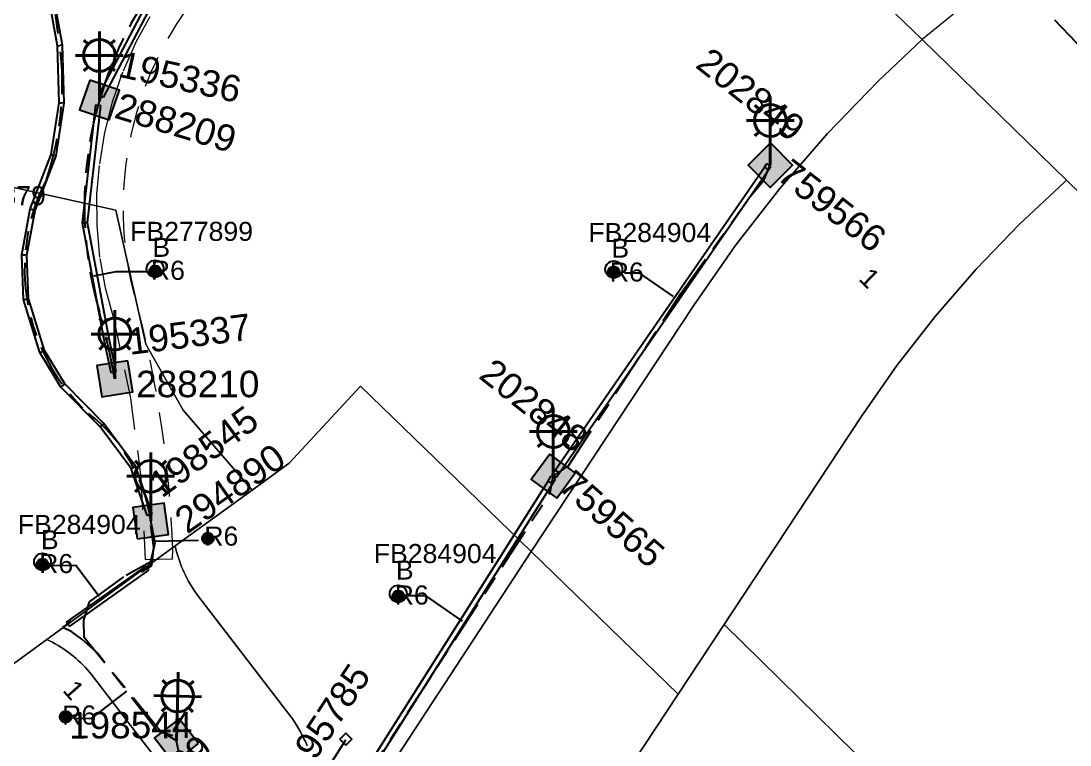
# Model space of a CAD drawing. Header units: metres. Extents: x 311347 to 316656, y 6252667 to 6255486.
# Drawn here: x 314543.3 to 314642.3, y 6254625.2 to 6254693.6 of the extents above; entities that cross this region are included whole.
import ezdxf
from ezdxf.enums import TextEntityAlignment as Align

# ---------------------------------------------------------------- set-up
doc = ezdxf.new("R2010")
doc.units = ezdxf.units.M
doc.linetypes.add('Cable Exist UG', pattern=[8.2, 4, -1.2, 1.8, -1.2])
doc.linetypes.add('Dash', pattern=[5, 3, -2])
doc.layers.get('0').update_dxf_attribs({"color": 6})
for name, color, linetype, lineweight in [('Cadastre Buildings_SP_EXT', 9, 'Continuous', 5), ('Cadastre Developer_SP_EXT', 9, 'Continuous', 5), ('Cadastre Land Parcels_SP_EXT', 9, 'Continuous', 5), ('Cadastre Roads_SP_EXT', 7, 'Continuous', 5)]:
    doc.layers.add(name, color=color, linetype=linetype, lineweight=lineweight)
for name, color, linetype in [('Duct_SP_EXT', 7, 'Continuous'), ('Equip_SP_SL_EXT', 7, 'Continuous'), ('Mains_HV_EXT', 7, 'Continuous'), ('Mains_LV_SL_EXT', 7, 'Continuous'), ('Mains_SL_EXT', 7, 'Continuous'), ('Services_SP_EXT', 7, 'Continuous'), ('SupportsUG_SP_LV_EXT', 7, 'Continuous'), ('SupportsUG_SP_LV_SL_EXT', 7, 'Continuous'), ('Trench_SP_EXT', 7, 'Continuous')]:
    doc.layers.add(name, color=color, linetype=linetype)
doc.styles.add('COLUMN_LABEL', font='arial.ttf')
doc.styles.add('iecARIAL', font='arial.ttf', dxfattribs={"height": 2})
doc.styles.add('POLE_LABEL', font='arial.ttf')
doc.styles.get("Standard").update_dxf_attribs({"font": 'arial.ttf'})

# ---------------------------------------------------------------- blocks, each defined once
blk = doc.blocks.new('COLUMN_EXT')
blk.add_hatch(color=256).paths.add_polyline_path([(-1.485, 1.485), (-1.485, -1.485), (1.485, -1.485), (1.485, 1.485)])
blk.add_lwpolyline([(-1.485, -1.485), (1.485, -1.485), (1.485, 1.485), (-1.485, 1.485)], close=True)
for tag, height, style, flags, p in [('ASSET_NUM', 2.5, 'COLUMN_LABEL', 8, (2, 2)), ('STRUCTURE_PLANT_NUMBER', 0.2, 'POLE_LABEL', 9, (1.813, 0.031)), ('STREET_CODE', 0.2, 'COLUMN_LABEL', 9, (1.813, -0.2))]:
    blk.add_attdef(tag, text='', height=height, dxfattribs=dict(style=style, flags=flags)).set_placement(p, align=Align.MIDDLE_LEFT)
at = {"flags": 9}
for tag, p in [('OWNED_BY', (1.813, -0.6)), ('STATE', (1.813, -0.8)), ('COLUMN_TYPE', (1.813, -0.4)), ('USAGE', (1.813, -1)), ('STREETNAME', (1.813, -1.6)), ('SUBURB', (1.813, -1.8)), ('LEGEND', (1.813, -1.2)), ('LOCATION', (1.813, -1.4)), ('NOTES', (1.813, -2))]:
    blk.add_attdef(tag, text='', height=0.2, dxfattribs=at).set_placement(p, align=Align.MIDDLE_LEFT)
at = {"flags": 1}
blk.add_attdef('Z', (1.813, -2.351), '', height=0.2, dxfattribs=at)
blk = doc.blocks.new('PILLAR_EXT')
blk.add_hatch(color=256).paths.add_polyline_path([(-2.475, 0.99), (-2.475, -0.99), (2.475, -0.99), (2.475, 0.99)])
blk.add_lwpolyline([(-2.475, -0.99), (2.475, -0.99), (2.475, 0.99), (-2.475, 0.99)], close=True)
at = {"style": 'iecARIAL', "flags": 8}
blk.add_attdef('ASSET_NUM', (1.5, 3.5), '', height=2.5, dxfattribs=at)
for tag, p, flags in [('OWNED_BY', (0, -0.2), 9), ('STATE', (0, -0.4), 9), ('SUPPORT_TYPE', (0, -0.6), 9), ('USAGE', (0, -0.8), 9), ('LEGEND', (0, -1), 9), ('STREETNAME', (0, -1.8), 9), ('SUBURB', (0, -2), 1), ('LOCATION', (0, -1.2), 9), ('NOTES', (0, -1.4), 9), ('PARENT', (0, -1.6), 9)]:
    blk.add_attdef(tag, p, '', height=0.2, dxfattribs=dict(flags=flags))
blk = doc.blocks.new('DUCT_EXT')
blk.add_circle((0, 0.8), 0.8)
at = {"flags": 1}
blk.add_attdef('Z', (0, 0), '', height=0.2, dxfattribs=at)
at = {"flags": 9}
for tag, p in [('DUCT_CODE', (0, 0)), ('XSECT_TYPE', (0, -0.2)), ('STATE', (0, -0.6)), ('FB_REFERENCE', (0, -0.4)), ('NOTES', (0, -0.8))]:
    blk.add_attdef(tag, text='', height=0.2, dxfattribs=at).set_placement(p, align=Align.MIDDLE_LEFT)
blk = doc.blocks.new('SL_LANTERN_EXT')
at = {"lineweight": 40}
for p, q in [((0, 1.968), (0, 6.468)), ((-1.459, 5.676), (-1.061, 5.278)), ((1.458, 5.676), (1.06, 5.278)), ((-2.25, 4.218), (2.25, 4.218)), ((-1.459, 2.759), (-1.061, 3.157)), ((1.458, 2.759), (1.06, 3.157)), ((0, 0), (0, 2.721))]:
    blk.add_line(p, q, dxfattribs=at)
blk.add_circle((0, 4.218), 1.5, dxfattribs=at)
at = {"style": 'iecARIAL', "flags": 8}
blk.add_attdef('ASSET_NUM', (1.5, 1.5), '', height=2.5, dxfattribs=at)
for tag, p, height, flags in [('CONSTRUCTED_VOLTAGE', (0.981, -0.653), 0.2, 9), ('CONTROL_TYPE', (0.981, -0.853), 0.2, 9), ('LANTERN_PURPOSE', (0.981, -1.053), 0.2, 9), ('LNUMBER', (2.181, -3.253), 2.5, 8), ('OPERATING_VOLTAGE', (0.981, -1.653), 0.2, 9), ('ORIENTATION', (0.981, -1.853), 0.2, 9), ('OWNED_BY', (0.981, -2.053), 0.2, 9), ('LANTERN_TYPE', (0.981, -1.253), 0.2, 9), ('NO_PHASES', (0.981, -1.453), 0.2, 9), ('STATE', (0.981, -2.253), 0.2, 9), ('CEXIST', (0.981, -2.653), 0.2, 9), ('CNEW', (0.981, -2.853), 0.2, 9), ('CNUMBER', (0.981, -3.053), 0.2, 9), ('USAGE', (0.981, -2.453), 0.2, 9), ('CREMOVE', (0.981, -3.253), 0.2, 9), ('CREPLACE', (0.981, -3.453), 0.2, 9), ('LKINGHEIGHT', (0.981, -3.653), 0.2, 9), ('LBRACKET', (0.981, -3.853), 0.2, 9), ('LBRACKETVOCAB', (0.981, -4.053), 0.2, 9), ('LCATEGORY', (0.981, -4.253), 0.2, 9), ('LCHARGE1', (0.981, -4.453), 0.2, 9), ('LCHARGE1PERCENT', (0.981, -4.653), 0.2, 9), ('LCHARGE2', (0.981, -4.853), 0.2, 9), ('LCHARGE2PERCENT', (0.981, -5.053), 0.2, 9), ('LCHARGE3', (0.981, -5.253), 0.2, 9), ('LCHARGE3PERCENT', (0.981, -5.453), 0.2, 9), ('LEXIST', (0.981, -5.653), 0.2, 9), ('LLAMP', (0.981, -5.853), 0.2, 9), ('LLAMPVOCAB', (0.981, -6.053), 0.2, 9), ('LMAST', (0.981, -6.253), 0.2, 9), ('LMASTVOCAB', (0.981, -6.453), 0.2, 9), ('LNEW', (0.981, -6.653), 0.2, 9), ('LANTNUMBER', (0.981, -6.853), 0.2, 9), ('LOUTREACH', (0.981, -7.253), 0.2, 9), ('LOUTREACHVOCAB', (0.981, -7.453), 0.2, 9), ('LRATECODE', (0.981, -7.653), 0.2, 9), ('LREMOVE', (0.981, -7.853), 0.2, 9), ('LREPLACE', (0.981, -8.053), 0.2, 9), ('LTYPE', (0.981, -8.253), 0.2, 9), ('LTYPEVOCAB', (0.981, -8.453), 0.2, 9), ('LEGEND', (0.981, -8.653), 0.2, 9), ('LOCATION', (0.981, -8.853), 0.2, 9), ('NOTES', (0.981, -9.053), 0.2, 9), ('STREETNAME', (0.981, -9.253), 0.2, 9), ('SUBURB', (0.981, -9.453), 0.2, 1)]:
    blk.add_attdef(tag, p, '', height=height, dxfattribs=dict(flags=flags))
blk = doc.blocks.new('CCP_EXT')
at = {"flags": 9}
for tag, p in [('STATE', (0, -1.8)), ('USAGE', (0, -1.2)), ('LEGEND', (0, -1.4)), ('LIFE_SUPPORT', (0, -1.6)), ('NOTES', (0, -2))]:
    blk.add_attdef(tag, text='', height=0.2, dxfattribs=at).set_placement(p, align=Align.MIDDLE_LEFT)
blk.add_wipeout([(0, 0.566), (0.566, 0), (0, -0.566), (-0.566, 0)])
blk.add_lwpolyline([(-0.566, 0), (0, 0.566), (0.566, 0), (0, -0.566), (-0.566, 0)])
at = {"flags": 1}
blk.add_attdef('Z', (0, 0), '', height=0.2, dxfattribs=at)
at = {"flags": 9}
for tag, p in [('CCP_TYPE', (0, 0)), ('OPERATING_VOLTAGE', (0, -0.6)), ('ORIENTATION', (0, -0.8)), ('OWNED_BY', (0, -1)), ('CONSTRUCTED_VOLTAGE', (0, -0.2)), ('NO_PHASES', (0, -0.4))]:
    blk.add_attdef(tag, text='', height=0.2, dxfattribs=at).set_placement(p, align=Align.MIDDLE_LEFT)
blk = doc.blocks.new('CABLE_LARGE_EXT')
h = blk.add_hatch(color=256)
edge = h.paths.add_edge_path()
edge.add_arc((0, 0.55), 0.55, 0, 360)
blk.add_circle((0, 0.55), 0.55)
at = {"flags": 1}
blk.add_attdef('Z', (0, 0), '', height=0.2, dxfattribs=at)
at = {"flags": 9}
for tag, p in [('COND_CODE', (0, 0)), ('XSECT_SIZE', (0, -0.6)), ('STATE', (0, -0.4)), ('FB_REFERENCE', (0, -0.2)), ('NOTES', (0, -0.8))]:
    blk.add_attdef(tag, text='', height=0.2, dxfattribs=at).set_placement(p, align=Align.MIDDLE_LEFT)

msp = doc.modelspace()

# ---------------------------------------------------------------- linework, layer by layer
at = {"layer": 'Cadastre Developer_SP_EXT', "linetype": 'Dash'}
msp.add_lwpolyline([(314555.438, 6254693.946), (314554.118, 6254691.545), (314552.859, 6254688.725), (314551.879, 6254685.905), (314551.158, 6254683.025), (314550.639, 6254679.925), (314550.402, 6254677.206), (314550.418, 6254674.253), (314550.699, 6254671.128), (314551.198, 6254668.37), (314551.988, 6254665.508), (314553.596, 6254657.956), (314554.586, 6254650.413), (314554.996, 6254642.707), (314557.56, 6254642.767), (314557.56, 6254642.767), (314557.594, 6254643.67), (314557.594, 6254643.67, 0.053029), (314554.398, 6254666.11), (314554.398, 6254666.11, -0.544283), (314589.116, 6254708.094)], format="xyb", dxfattribs=at)
at = {"layer": 'Cadastre Land Parcels_SP_EXT', "linetype": 'Continuous'}
for points in [[(314408.838, 6254511.058), (314428.357, 6254506.666), (314444.006, 6254542.797), (314448.414, 6254552.979), (314452.935, 6254563.418), (314457.604, 6254574.2), (314462.43, 6254585.346), (314467.498, 6254597.05), (314472.048, 6254607.558), (314474.477, 6254607.74), (314491.206, 6254608.988), (314506.11, 6254610.101), (314511.94, 6254610.535), (314519.302, 6254615.908), (314530.615, 6254624.163), (314545.691, 6254635.163), (314557.82, 6254644.013), (314565.106, 6254649.249), (314558.586, 6254656.806), (314555.038, 6254663.032), (314552.216, 6254675.688), (314538.58, 6254678.716), (314450.723, 6254698.322), (314408.838, 6254511.058)], [(314641.993, 6254678.514), (314628.348, 6254691.803), (314624.2, 6254687.89), (314619.427, 6254682.936), (314614.92, 6254677.739), (314610.691, 6254672.312), (314606.752, 6254666.673), (314591.442, 6254643.478), (314605.304, 6254629.984), (314622.605, 6254656.196), (314625.976, 6254661.023), (314629.594, 6254665.667), (314633.451, 6254670.115), (314637.535, 6254674.354), (314641.836, 6254678.375), (314641.993, 6254678.514)], [(314620.705, 6254596.943), (314621.256, 6254597.439), (314614.988, 6254603.265), (314629.098, 6254617.519), (314609.665, 6254636.59), (314605.304, 6254629.984), (314593.702, 6254612.404), (314615.245, 6254591.507), (314620.705, 6254596.943)]]:
    msp.add_lwpolyline(points, close=True, dxfattribs=at)
for points in [[(314538.58, 6254678.716), (314552.216, 6254675.688), (314555.038, 6254663.032), (314558.586, 6254656.806), (314565.106, 6254649.249), (314568.579, 6254651.801), (314575.321, 6254659.084), (314591.442, 6254643.478), (314606.752, 6254666.673), (314610.691, 6254672.312), (314614.92, 6254677.739), (314619.427, 6254682.936), (314624.2, 6254687.89), (314628.348, 6254691.803), (314624.052, 6254695.985)], [(314647.601, 6254673.05), (314641.993, 6254678.514), (314641.836, 6254678.375), (314637.535, 6254674.354), (314633.451, 6254670.115), (314629.594, 6254665.667), (314625.976, 6254661.023), (314622.605, 6254656.196), (314609.665, 6254636.59), (314629.098, 6254617.519)], [(314593.702, 6254612.404), (314605.304, 6254629.984), (314605.304, 6254629.984), (314591.442, 6254643.478), (314576.683, 6254620.893)], [(314558.772, 6254620.341), (314550.119, 6254631.606), (314550.119, 6254631.606), (314549.933, 6254631.843), (314549.74, 6254632.075), (314549.541, 6254632.303), (314549.337, 6254632.525), (314549.128, 6254632.742), (314548.913, 6254632.954), (314548.692, 6254633.16), (314548.467, 6254633.361), (314548.236, 6254633.555), (314548.001, 6254633.744), (314547.761, 6254633.928), (314547.516, 6254634.105), (314547.268, 6254634.275), (314547.014, 6254634.439), (314546.757, 6254634.597), (314546.496, 6254634.749), (314546.232, 6254634.894), (314545.962, 6254635.032), (314545.691, 6254635.163), (314530.615, 6254624.163)]]:
    msp.add_lwpolyline(points, dxfattribs=at)
at = {"layer": 'Cadastre Roads_SP_EXT', "linetype": 'Continuous'}
msp.add_lwpolyline([(314652.605, 6254686.813), (314652.522, 6254686.759), (314638.686, 6254700.232), (314634.113, 6254696.503), (314633.517, 6254696.017), (314628.348, 6254691.803), (314641.993, 6254678.514), (314647.601, 6254673.05), (314643.755, 6254669.19), (314654.741, 6254658.53), (314663.219, 6254650.302), (314666.952, 6254654.206), (314677.426, 6254644.004), (314678.368, 6254652.336), (314678.372, 6254652.366), (314679.31, 6254660.668), (314667.742, 6254671.933), (314654.369, 6254684.956), (314654.439, 6254685.027), (314652.605, 6254686.813)], close=True, dxfattribs=at)
msp.add_lwpolyline([(314570.295, 6254625.123), (314570.143, 6254625.456), (314569.985, 6254625.786), (314569.818, 6254626.112), (314569.646, 6254626.435), (314569.467, 6254626.754), (314569.28, 6254627.068), (314569.087, 6254627.38), (314568.888, 6254627.686), (314560.036, 6254639.213), (314559.859, 6254639.45), (314559.688, 6254639.691), (314559.522, 6254639.937), (314559.363, 6254640.186), (314559.209, 6254640.44), (314559.062, 6254640.697), (314558.922, 6254640.957), (314558.788, 6254641.222), (314558.66, 6254641.489), (314558.539, 6254641.759), (314558.425, 6254642.033), (314558.318, 6254642.309), (314558.218, 6254642.588), (314558.124, 6254642.868), (314558.038, 6254643.152), (314557.958, 6254643.437), (314557.885, 6254643.724), (314557.82, 6254644.013), (314545.691, 6254635.163), (314545.962, 6254635.032), (314546.231, 6254634.894), (314546.496, 6254634.749), (314546.757, 6254634.597), (314547.014, 6254634.439), (314547.268, 6254634.275), (314547.516, 6254634.105), (314547.761, 6254633.928), (314548.001, 6254633.744), (314548.236, 6254633.555), (314548.467, 6254633.361), (314548.692, 6254633.16), (314548.913, 6254632.954), (314549.128, 6254632.742), (314549.337, 6254632.525), (314549.541, 6254632.303), (314549.74, 6254632.075), (314549.933, 6254631.843), (314550.119, 6254631.606), (314558.772, 6254620.341)], dxfattribs=at)
at = {"layer": 'Duct_SP_EXT'}
for p, q in [((314546.693, 6254691.218), (314545.305, 6254698.982)), ((314547.172, 6254691.268), (314545.783, 6254699.039)), ((314556.822, 6254698.456), (314550.589, 6254686.568)), ((314557.204, 6254698.15), (314551.014, 6254686.346)), ((314546.693, 6254691.218), (314546.932, 6254691.243)), ((314546.858, 6254685.843), (314546.693, 6254691.218)), ((314547.172, 6254691.268), (314546.932, 6254691.243)), ((314547.339, 6254685.813), (314547.172, 6254691.268)), ((314550.589, 6254686.568), (314550.801, 6254686.457)), ((314546.099, 6254680.956), (314546.858, 6254685.843)), ((314546.566, 6254680.832), (314547.339, 6254685.813)), ((314546.858, 6254685.843), (314547.099, 6254685.828)), ((314547.339, 6254685.813), (314547.099, 6254685.828)), ((314550.295, 6254685.637), (314549.039, 6254674.499)), ((314550.772, 6254685.583), (314549.524, 6254674.516)), ((314550.295, 6254685.637), (314550.533, 6254685.61)), ((314550.772, 6254685.583), (314550.533, 6254685.61)), ((314551.014, 6254686.346), (314550.801, 6254686.457)), ((314544.124, 6254675.81), (314546.099, 6254680.956)), ((314544.588, 6254675.679), (314546.566, 6254680.832)), ((314546.099, 6254680.956), (314546.332, 6254680.894)), ((314546.566, 6254680.832), (314546.332, 6254680.894)), ((314593.703, 6254651.159), (314613.459, 6254679.765)), ((314613.459, 6254679.765), (314613.683, 6254680.09)), ((314613.459, 6254679.765), (314613.657, 6254679.629)), ((314613.854, 6254679.493), (314613.657, 6254679.629)), ((314613.683, 6254680.09), (314613.881, 6254679.953)), ((314613.854, 6254679.493), (314614.078, 6254679.817)), ((314614.078, 6254679.817), (314613.881, 6254679.953)), ((314594.098, 6254650.886), (314613.854, 6254679.493)), ((314543.336, 6254671.493), (314544.124, 6254675.81)), ((314543.818, 6254671.458), (314544.588, 6254675.679)), ((314544.124, 6254675.81), (314544.356, 6254675.745)), ((314544.588, 6254675.679), (314544.356, 6254675.745)), ((314549.039, 6254674.499), (314549.282, 6254674.507)), ((314549.039, 6254674.499), (314551.083, 6254663.478)), ((314549.524, 6254674.516), (314549.282, 6254674.507)), ((314549.524, 6254674.516), (314551.555, 6254663.566)), ((314543.493, 6254667.261), (314543.336, 6254671.493)), ((314543.336, 6254671.493), (314543.577, 6254671.476)), ((314543.818, 6254671.458), (314543.577, 6254671.476)), ((314543.97, 6254667.343), (314543.818, 6254671.458)), ((314543.493, 6254667.261), (314543.732, 6254667.302)), ((314545.046, 6254662.262), (314543.493, 6254667.261)), ((314543.97, 6254667.343), (314543.732, 6254667.302)), ((314545.487, 6254662.461), (314543.97, 6254667.343)), ((314551.083, 6254663.478), (314551.319, 6254663.522)), ((314551.083, 6254663.475), (314551.319, 6254663.522)), ((314551.083, 6254663.478), (314551.083, 6254663.475)), ((314551.083, 6254663.475), (314551.757, 6254660.36)), ((314551.554, 6254663.569), (314551.319, 6254663.522)), ((314551.555, 6254663.566), (314551.319, 6254663.522)), ((314551.555, 6254663.566), (314551.554, 6254663.569)), ((314551.554, 6254663.569), (314552.226, 6254660.462)), ((314545.046, 6254662.262), (314545.266, 6254662.361)), ((314547.033, 6254658.987), (314545.046, 6254662.262)), ((314545.487, 6254662.461), (314545.266, 6254662.361)), ((314547.414, 6254659.284), (314545.487, 6254662.461)), ((314551.757, 6254660.36), (314551.991, 6254660.411)), ((314552.226, 6254660.462), (314551.991, 6254660.411)), ((314547.033, 6254658.987), (314547.223, 6254659.136)), ((314550.729, 6254655.251), (314547.033, 6254658.987)), ((314547.414, 6254659.284), (314547.223, 6254659.136)), ((314551.094, 6254655.565), (314547.414, 6254659.284)), ((314550.729, 6254655.251), (314550.911, 6254655.408)), ((314553.66, 6254651.31), (314550.729, 6254655.251)), ((314551.094, 6254655.565), (314550.911, 6254655.408)), ((314554.089, 6254651.537), (314551.094, 6254655.565)), ((314553.66, 6254651.31), (314553.875, 6254651.423)), ((314555.19, 6254646.871), (314553.66, 6254651.31)), ((314554.089, 6254651.537), (314553.875, 6254651.423)), ((314555.644, 6254647.028), (314554.089, 6254651.537)), ((314593.395, 6254650.713), (314593.703, 6254651.159)), ((314593.703, 6254651.159), (314593.901, 6254651.023)), ((314593.79, 6254650.44), (314594.098, 6254650.886)), ((314594.098, 6254650.886), (314593.901, 6254651.023)), ((314593.037, 6254650.124), (314593.34, 6254650.598)), ((314593.037, 6254650.124), (314593.239, 6254649.995)), ((314593.442, 6254649.866), (314593.239, 6254649.995)), ((314593.34, 6254650.598), (314593.542, 6254650.468)), ((314593.395, 6254650.713), (314593.593, 6254650.577)), ((314593.442, 6254649.866), (314593.744, 6254650.339)), ((314593.744, 6254650.339), (314593.542, 6254650.468)), ((314593.79, 6254650.44), (314593.593, 6254650.577)), ((314555.19, 6254646.871), (314555.417, 6254646.95)), ((314555.644, 6254647.028), (314555.417, 6254646.95)), ((314547.557, 6254636.791), (314555.065, 6254642.096)), ((314555.065, 6254642.096), (314555.203, 6254641.9)), ((314547.834, 6254636.399), (314555.342, 6254641.704)), ((314555.342, 6254641.704), (314555.203, 6254641.9)), ((314547.557, 6254636.791), (314547.695, 6254636.595)), ((314547.834, 6254636.399), (314547.695, 6254636.595))]:
    msp.add_line(p, q, dxfattribs=at)
for points in [[(314555.208, 6254669.86), (314552.209, 6254669.88), (314550.119, 6254669.478)], [(314600.239, 6254669.771), (314601.619, 6254669.771), (314604.86, 6254667.551)], [(314560.02, 6254644.506), (314555.804, 6254644.407)], [(314546.096, 6254642.162), (314548.426, 6254642.181), (314550.638, 6254639.239)], [(314579.816, 6254639.302), (314581.417, 6254639.325), (314584.936, 6254636.876)], [(314548.354, 6254627.71), (314549.953, 6254627.726), (314553.241, 6254630.28)]]:
    msp.add_lwpolyline(points, dxfattribs=at)
at = {"layer": 'Mains_HV_EXT', "linetype": 'Cable Exist UG'}
msp.add_lwpolyline([(314672.743, 6254662.702), (314650.485, 6254683.775), (314649.346, 6254684.834), (314649.346, 6254684.834), (314633.091, 6254701.719)], dxfattribs=at)
at = {"layer": 'Mains_LV_SL_EXT', "linetype": 'Cable Exist UG'}
for points in [[(314567.805, 6254707.126, 0.20761), (314550.666, 6254685.984), (314550.666, 6254685.984, 0.00071), (314550.627, 6254685.926)], [(314550.666, 6254686.085, 0.141405), (314550.66, 6254666.08), (314550.66, 6254666.08, -0.024911), (314552.102, 6254659.836)]]:
    msp.add_lwpolyline(points, format="xyb", dxfattribs=at)
at = {"layer": 'Mains_SL_EXT', "linetype": 'Cable Exist UG'}
msp.add_lwpolyline([(314555.526, 6254646.364, 0.191721), (314549.646, 6254656.507), (314549.646, 6254656.507, -0.340046), (314545.661, 6254678.601), (314545.661, 6254678.601, 0.113952), (314546.933, 6254691.237), (314546.933, 6254691.237, -0.056019), (314546.301, 6254699.365), (314546.301, 6254699.365), (314545.584, 6254701.362)], format="xyb", dxfattribs=at)
for points in [[(314593.527, 6254650.583), (314594.927, 6254651.528), (314594.927, 6254651.528), (314605.579, 6254667.818), (314612.039, 6254676.858), (314613.425, 6254678.532), (314614.021, 6254679.946)], [(314557.944, 6254625.602), (314556.368, 6254626.565), (314549.219, 6254635.338), (314549.194, 6254636.977), (314549.716, 6254638.728), (314553.18, 6254641.221), (314553.18, 6254641.221), (314555.528, 6254642.536), (314555.941, 6254644.297), (314555.509, 6254646.351)], [(314560.243, 6254620.053), (314560.008, 6254621.488), (314558.264, 6254624.031), (314558.264, 6254624.031), (314557.944, 6254625.602)]]:
    msp.add_lwpolyline(points, dxfattribs=at)
at = {"layer": 'Trench_SP_EXT', "linetype": 'Cable Exist UG'}
for points in [[(314554.644, 6254641.535), (314555.616, 6254642.15), (314555.793, 6254643.868), (314555.533, 6254645.908)], [(314557.608, 6254626.075), (314556.144, 6254626.514), (314550.422, 6254633.937), (314549.004, 6254635.205), (314548.046, 6254635.893), (314547.224, 6254636.301), (314548.002, 6254636.899)]]:
    msp.add_lwpolyline(points, dxfattribs=at)

# ---------------------------------------------------------------- block references
at = {"layer": 'Duct_SP_EXT'}
for name, p in [('DUCT_EXT', (314555.927, 6254669.368)), ('DUCT_EXT', (314599.234, 6254669.303)), ('CABLE_LARGE_EXT', (314555.927, 6254669.368)), ('CABLE_LARGE_EXT', (314599.234, 6254669.303)), ('CABLE_LARGE_EXT', (314560.905, 6254644.148)), ('DUCT_EXT', (314545.29, 6254641.696)), ('CABLE_LARGE_EXT', (314545.29, 6254641.696)), ('DUCT_EXT', (314578.885, 6254638.683)), ('CABLE_LARGE_EXT', (314578.885, 6254638.683)), ('CABLE_LARGE_EXT', (314547.468, 6254627.309))]:
    msp.add_blockref(name, p, dxfattribs=at)
at = {"layer": 'Equip_SP_SL_EXT'}
ref = msp.add_blockref('SL_LANTERN_EXT', (314550.666, 6254686.085), dxfattribs=at)
ref.add_attrib('ASSET_NUM', '195336', dxfattribs={"layer": '0', "height": 2.5, "rotation": 347.57713, "style": 'iecARIAL'}).set_placement((314552.166, 6254687.585), align=Align.BOTTOM_LEFT)
ref = msp.add_blockref('SL_LANTERN_EXT', (314614.021, 6254679.946), dxfattribs=at)
ref.add_attrib('ASSET_NUM', '202849', dxfattribs={"layer": '0', "height": 2.5, "rotation": 321.72688, "style": 'iecARIAL'}).set_placement((314615.521, 6254681.446), align=Align.BOTTOM_RIGHT)
ref = msp.add_blockref('SL_LANTERN_EXT', (314552.123, 6254659.784), dxfattribs=at)
ref.add_attrib('ASSET_NUM', '195337', dxfattribs={"layer": '0', "height": 2.5, "rotation": 7.14521, "style": 'iecARIAL'}).set_placement((314553.623, 6254661.284), align=Align.BOTTOM_LEFT)
ref = msp.add_blockref('SL_LANTERN_EXT', (314593.527, 6254650.583), dxfattribs=at)
ref.add_attrib('ASSET_NUM', '202848', dxfattribs={"layer": '0', "height": 2.5, "rotation": 321.51924, "style": 'iecARIAL'}).set_placement((314595.027, 6254652.083), align=Align.BOTTOM_RIGHT)
ref = msp.add_blockref('SL_LANTERN_EXT', (314555.509, 6254646.351), dxfattribs=at)
ref.add_attrib('ASSET_NUM', '198545', dxfattribs={"layer": '0', "height": 2.5, "rotation": 36.5451, "style": 'iecARIAL'}).set_placement((314557.009, 6254647.851), align=Align.BOTTOM_LEFT)
ref = msp.add_blockref('SL_LANTERN_EXT', (314557.944, 6254625.602), dxfattribs=dict(at, rotation=358.4859267683144))
ref.add_attrib('ASSET_NUM', '198544', dxfattribs={"layer": '0', "height": 2.5, "rotation": 0.21503, "style": 'iecARIAL'}).set_placement((314559.444, 6254627.102), align=Align.MIDDLE_RIGHT)
at = {"layer": 'SupportsUG_SP_LV_EXT'}
ref = msp.add_blockref('PILLAR_EXT', (314570.153, 6254619.738), dxfattribs=dict(at, rotation=277.9877881274134))
ref.add_attrib('ASSET_NUM', '95785', dxfattribs={"layer": '0', "height": 2.5, "rotation": 56.50482, "style": 'iecARIAL'}).set_placement((314571.653, 6254623.238), align=Align.BOTTOM_LEFT)
at = {"layer": 'SupportsUG_SP_LV_SL_EXT'}
ref = msp.add_blockref('COLUMN_EXT', (314550.671, 6254686.095), dxfattribs=dict(at, rotation=251.1099004397805))
ref.add_attrib('ASSET_NUM', '288209', dxfattribs={"layer": '0', "height": 2.5, "rotation": 343.12764, "style": 'COLUMN_LABEL'}).set_placement((314552.671, 6254686.845), align=Align.TOP_LEFT)
ref = msp.add_blockref('COLUMN_EXT', (314614.021, 6254679.946), dxfattribs=dict(at, rotation=224.6521193688734))
ref.add_attrib('ASSET_NUM', '759566', dxfattribs={"layer": '0', "height": 2.5, "rotation": 322.12084, "style": 'COLUMN_LABEL'}).set_placement((314616.021, 6254680.696), align=Align.TOP_LEFT)
ref = msp.add_blockref('COLUMN_EXT', (314552.123, 6254659.784), dxfattribs=dict(at, rotation=188.9987847753785))
ref.add_attrib('ASSET_NUM', '288210', dxfattribs={"layer": '0', "height": 2.5, "style": 'COLUMN_LABEL'}).set_placement((314554.123, 6254660.534), align=Align.TOP_LEFT)
ref = msp.add_blockref('COLUMN_EXT', (314555.509, 6254646.351), dxfattribs=dict(at, rotation=7.989326590253817))
ref.add_attrib('ASSET_NUM', '294890', dxfattribs={"layer": '0', "height": 2.5, "rotation": 35.09681, "style": 'COLUMN_LABEL'}).set_placement((314557.509, 6254647.101), align=Align.TOP_LEFT)
ref = msp.add_blockref('COLUMN_EXT', (314593.527, 6254650.583), dxfattribs=dict(at, rotation=53.9088075717585))
ref.add_attrib('ASSET_NUM', '759565', dxfattribs={"layer": '0', "height": 2.5, "rotation": 318.68632, "style": 'COLUMN_LABEL'}).set_placement((314595.527, 6254651.333), align=Align.TOP_LEFT)
ref = msp.add_blockref('COLUMN_EXT', (314557.944, 6254625.602), dxfattribs=dict(at, rotation=127.8749836218477))
ref.add_attrib('ASSET_NUM', '294889', dxfattribs={"layer": '0', "height": 2.5, "rotation": 41.23562, "style": 'COLUMN_LABEL'}).set_placement((314559.944, 6254626.352), align=Align.TOP_RIGHT)

# ---------------------------------------------------------------- texts
at = {"layer": 'Cadastre Land Parcels_SP_EXT'}
for rotation, p in [(315.8, (314622.272, 6254669.137)), (311.47011, (314547.115, 6254630.328))]:
    msp.add_text('1', height=1.8, rotation=rotation, dxfattribs=at).set_placement(p)
at = {"layer": 'Duct_SP_EXT'}
for s, p in [('FB284879', (314534.005, 6254676.163)), ('FB277899', (314553.568, 6254672.794)), ('FB284904', (314596.839, 6254672.687)), ('B', (314555.667, 6254671.287)), ('B', (314599.013, 6254671.216)), ('R6', (314555.524, 6254669.119)), ('R6', (314598.859, 6254668.959)), ('FB284904', (314542.957, 6254645.127)), ('B', (314545.138, 6254643.687)), ('R6', (314560.571, 6254644.024)), ('FB284904', (314576.57, 6254642.376)), ('R6', (314544.977, 6254641.43)), ('B', (314578.66, 6254640.818)), ('R6', (314578.552, 6254638.462)), ('R6', (314547.145, 6254627.129))]:
    msp.add_text(s, height=1.8, dxfattribs=at).set_placement(p)

# ---------------------------------------------------------------- next in the draw order: block references
at = {"layer": 'Services_SP_EXT'}
msp.add_blockref('CCP_EXT', (314573.937, 6254625.765), dxfattribs=at)

# ---------------------------------------------------------------- next in the draw order: linework, layer by layer
at = {"layer": 'Cadastre Buildings_SP_EXT', "linetype": 'Continuous'}
msp.add_lwpolyline([(314576.683, 6254620.894), (314591.442, 6254643.478), (314575.321, 6254659.084), (314568.578, 6254651.802), (314565.106, 6254649.249), (314557.82, 6254644.013), (314557.885, 6254643.724), (314557.958, 6254643.437), (314558.037, 6254643.152), (314558.124, 6254642.868), (314558.218, 6254642.588), (314558.318, 6254642.309), (314558.425, 6254642.033), (314558.539, 6254641.76), (314558.66, 6254641.489), (314558.788, 6254641.222), (314558.922, 6254640.957), (314559.062, 6254640.697), (314559.209, 6254640.44), (314559.363, 6254640.186), (314559.522, 6254639.937), (314559.688, 6254639.691), (314559.859, 6254639.45), (314560.036, 6254639.213), (314568.888, 6254627.686), (314569.087, 6254627.38), (314569.28, 6254627.068), (314569.466, 6254626.754), (314569.646, 6254626.435), (314569.818, 6254626.112), (314569.985, 6254625.786), (314570.143, 6254625.456), (314570.295, 6254625.123)], dxfattribs=at)
at = {"layer": 'Duct_SP_EXT'}
for p, q in [((314574.686, 6254621.062), (314593.037, 6254650.124)), ((314574.982, 6254620.631), (314593.442, 6254649.866))]:
    msp.add_line(p, q, dxfattribs=at)
at = {"layer": 'Mains_SL_EXT', "linetype": 'Cable Exist UG'}
msp.add_lwpolyline([(314560.203, 6254620.115), (314570.994, 6254619.977), (314574.935, 6254620.627), (314574.935, 6254620.627), (314575.318, 6254621.363), (314593.239, 6254649.037), (314593.527, 6254650.583)], dxfattribs=at)
at = {"layer": 'Services_SP_EXT'}
msp.add_lwpolyline([(314570.153, 6254619.738), (314573.935, 6254625.683)], dxfattribs=at)

doc.saveas('drawing.dxf')
